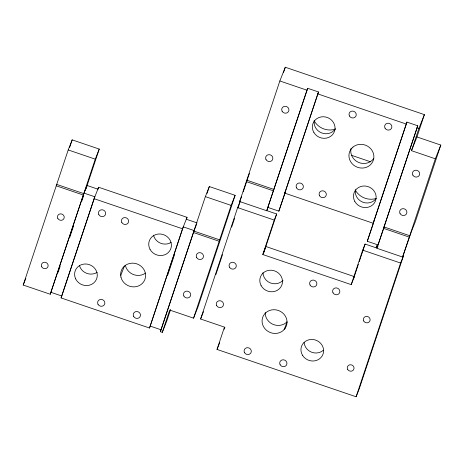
<?xml version="1.0" encoding="UTF-8"?>
<svg xmlns="http://www.w3.org/2000/svg" width="464" height="464" viewBox="0 0 464 464"><rect width="100%" height="100%" fill="white"/><g stroke="black" fill="none" stroke-linecap="round" stroke-linejoin="round"><path stroke-width="0.7" d="M99.232 149.077L95.265 159.152L50.251 294.246L23.2 285.041L68.208 149.947L72.181 139.867L99.232 149.077L86.234 188.164M69.67 147.413L72.181 139.867M50.251 294.246L83.798 193.627L56.741 184.423M58.11 272.385L60.158 266.226M69.716 237.475L73.585 225.84M81.78 201.202L83.827 195.042M85.422 190.252L87.017 185.461L97.852 189.15M196.62 224.199L194.114 230.562L183.28 226.879L149.524 328.025L61.091 297.934L94.093 198.691L98.606 187.241L187.038 217.332L186.354 219.385M61.091 297.934L94.847 196.782L84.007 193.099L87.017 185.461M97.921 189.295L98.606 187.241M149.524 328.025L182.526 228.787L187.038 217.332M167.62 275.361L174.679 254.144M160.358 331.714L205.366 196.632L209.334 186.551L235.115 195.327L198.07 306.716L193.563 318.165L169.72 310.056L162.296 332.375L160.358 331.714L194.114 230.562M207.054 193.407L209.334 186.551M170.63 309.424L166.808 320.92L162.296 332.375M193.563 318.165L231.142 205.401L235.115 195.327M356.12 396.766L400.589 263.047L403.738 255.049L359.269 388.768L356.12 396.766L217.024 349.433L224.448 327.114L200.605 319.006L237.649 207.611L240.01 201.614M268.024 207.466L278.858 211.155L318.49 91.971L307.655 88.282L266.719 210.743L239.673 201.527L279.85 80.968L285.285 67.234L424.386 114.631L416.962 136.95L411.498 150.678L435.342 158.798L440.8 145.075L416.962 136.95M243.246 191.835L248.507 176.018M215.876 274.566L222.505 254.626M231.652 227.122L234.622 218.179M238.055 207.866L240.108 201.678M283.463 72.709L285.285 67.234M224.222 329.266L224.901 327.236M266.719 210.743L307.655 88.282M353.388 279.154L351.231 284.629L262.798 254.539L274.265 220.075L276.66 213.985L266.498 210.528M263.604 253.24L276.66 213.985M373.909 221.34L373.149 223.248L284.734 193.123L318.49 91.971M285.029 193.059L278.858 211.155M351.231 284.629L362.697 250.154L365.098 244.064L375.933 247.753L376.687 245.845L378.038 246.303M358.353 264.347L353.632 278.545L354.38 276.637L265.947 246.541L262.798 254.539M359.252 261.644L365.098 244.064M373.149 223.248L406.911 122.102L417.745 125.79L378.114 244.975L367.279 241.28L406.911 122.102M373.677 222.494L367.279 241.28M376.229 247.213L376.687 245.845M440.8 145.075L415.222 221.995L411.429 231.536L402.584 257.039L376.809 248.252L384.743 225.034M417.745 125.79L383.989 226.942L409.758 235.724L435.342 158.798M411.498 150.678L418.922 128.36L424.386 114.631M402.584 257.039L409.758 235.724M23.2 285.041L25.856 278.301M120.773 275.343L124.485 265.913M200.605 319.006L203.493 311.675M217.024 349.433L219.652 342.768M284.183 329.388L287.071 322.057M248.762 175.38L249.516 173.472M239.673 201.527L241.634 196.579M284.734 193.123L285.493 191.214M374.135 220.771L374.593 219.629M376.809 248.252L377.853 245.63M286.943 321.819L286.16 322.671A12.592 11.757 21.5 0 1 272.461 324.116A12.592 11.757 21.5 0 1 265.217 312.55M279.85 80.968L306.901 90.184M317.736 93.879L406.151 124.01M416.985 127.699L418.922 128.36M351.619 155.341L370.655 161.832M246.848 180.212L273.899 189.428M246.303 181.586L273.348 190.803M383.438 228.317L409.213 237.098M68.208 149.947L95.265 159.152M205.366 196.632L231.142 205.401M237.649 207.611L274.265 220.075M362.697 250.154L400.589 263.047M186.284 219.24L197.125 222.929M193.906 231.095L219.681 239.871M56.202 185.797L83.253 195.008M94.093 198.691L182.526 228.787M193.36 232.47L219.141 241.245M51.005 292.337L61.845 296.026M150.278 326.117L161.112 329.805M323.501 350.158A11.449 10.689 21.5 0 1 311.495 352.17A11.449 10.689 21.5 0 1 304.1 342.502M283.023 280.291A11.449 10.689 21.5 0 1 270.57 283.017A11.449 10.689 21.5 0 1 262.955 272.768M376.217 198.401A11.449 10.689 21.7 0 1 362.552 202.089A11.449 10.689 21.7 0 1 355.441 189.875M373.787 158.433A12.592 11.757 21.7 0 1 358.295 162.296A12.592 11.757 21.7 0 1 351.138 148.149M335.379 128.725A11.449 10.689 21.7 0 1 321.581 132.895A11.449 10.689 21.7 0 1 314.366 120.42M335.327 129.154A17.174 16.031 21.7 0 1 314.082 120.652M375.846 198.592A17.174 16.031 21.7 0 1 355.192 189.904M171.123 242.405A11.449 10.689 21.5 0 1 153.503 235.184M97.173 272.31A11.449 10.689 21.5 0 1 79.425 265.391M145.609 273.041A12.592 11.757 21.5 0 1 125.448 265.628M352.947 147.1L350.859 149.385A12.592 11.757 21.7 0 0 359.826 167.893A12.592 11.757 21.7 0 0 373.305 153.126A12.592 11.757 21.7 0 0 352.947 147.1M285.099 328.384L283.011 330.67A12.592 11.757 21.5 0 1 262.647 324.655A12.592 11.757 21.5 0 1 276.126 309.882A12.592 11.757 21.5 0 1 285.099 328.384M120.936 277.078L120.64 273.986A12.592 11.757 21.5 0 1 138.84 264.729A12.592 11.757 21.5 0 1 140.754 284.739A12.592 11.757 21.5 0 1 120.936 277.078M280.105 364.704A3.666 3.422 21.5 0 0 286.392 365.22A3.666 3.422 21.5 0 0 283.463 359.797A3.666 3.422 21.5 0 0 280.105 364.704M310.039 284.977A3.666 3.422 21.5 0 0 316.326 285.493A3.666 3.422 21.5 0 0 313.397 280.076A3.666 3.422 21.5 0 0 310.039 284.977M333.007 292.79A3.666 3.422 21.5 0 0 339.294 293.312A3.666 3.422 21.5 0 0 336.365 287.889A3.666 3.422 21.5 0 0 333.007 292.79M261.099 285.563A11.449 10.689 21.5 0 0 280.743 287.187A11.449 10.689 21.5 0 0 271.602 270.245A11.449 10.689 21.5 0 0 261.099 285.563M302.482 355.244A11.449 10.689 21.5 0 0 322.144 355.992A11.449 10.689 21.5 0 0 312.197 339.439A11.449 10.689 21.5 0 0 302.482 355.244M229.465 267.16A3.666 3.422 21.5 0 0 235.747 267.676A3.666 3.422 21.5 0 0 232.824 262.259A3.666 3.422 21.5 0 0 229.465 267.16M244.487 352.582A3.666 3.422 21.5 0 0 250.769 353.098A3.666 3.422 21.5 0 0 247.846 347.681A3.666 3.422 21.5 0 0 244.487 352.582M216.671 305.619A3.666 3.422 21.5 0 0 222.958 306.136A3.666 3.422 21.5 0 0 220.035 300.718A3.666 3.422 21.5 0 0 216.671 305.619M347.635 369.356A3.434 3.207 21.5 0 0 353.527 369.843A3.434 3.207 21.5 0 0 350.784 364.756A3.434 3.207 21.5 0 0 347.635 369.356M363.718 320.989A3.434 3.207 21.5 0 0 369.611 321.477A3.434 3.207 21.5 0 0 366.867 316.39A3.434 3.207 21.5 0 0 363.718 320.989M319.493 195.709A3.666 3.422 21.7 0 0 325.774 196.231A3.666 3.422 21.7 0 0 322.851 190.808A3.666 3.422 21.7 0 0 319.493 195.709M400.055 213.562A3.666 3.422 21.7 0 0 406.336 214.084A3.666 3.422 21.7 0 0 403.413 208.661A3.666 3.422 21.7 0 0 400.055 213.562M354.757 201.347A11.449 10.689 21.7 0 0 374.396 202.977A11.449 10.689 21.7 0 0 365.261 186.029A11.449 10.689 21.7 0 0 354.757 201.347M296.525 187.885A3.666 3.422 21.7 0 0 302.812 188.407A3.666 3.422 21.7 0 0 299.889 182.984A3.666 3.422 21.7 0 0 296.525 187.885M412.844 175.102A3.666 3.422 21.7 0 0 419.125 175.624A3.666 3.422 21.7 0 0 416.202 170.201A3.666 3.422 21.7 0 0 412.844 175.102M349.427 115.988A3.666 3.422 21.7 0 0 355.708 116.51A3.666 3.422 21.7 0 0 352.785 111.087A3.666 3.422 21.7 0 0 349.427 115.988M313.902 132.547A11.449 10.689 21.7 0 0 333.558 133.301A11.449 10.689 21.7 0 0 323.611 116.748A11.449 10.689 21.7 0 0 313.902 132.547M385.039 128.122A3.666 3.422 21.7 0 0 391.32 128.644A3.666 3.422 21.7 0 0 388.397 123.221A3.666 3.422 21.7 0 0 385.039 128.122M266.023 159.587A3.666 3.422 21.7 0 0 272.304 160.103A3.666 3.422 21.7 0 0 269.381 154.68A3.666 3.422 21.7 0 0 266.023 159.587M282.106 111.215A3.666 3.422 21.7 0 0 288.388 111.737A3.666 3.422 21.7 0 0 285.464 106.314A3.666 3.422 21.7 0 0 282.106 111.215M57.826 218.457A3.434 3.207 21.5 0 0 63.719 218.944A3.434 3.207 21.5 0 0 60.975 213.863A3.434 3.207 21.5 0 0 57.826 218.457M41.743 266.823A3.434 3.207 21.5 0 0 47.635 267.31A3.434 3.207 21.5 0 0 44.892 262.23A3.434 3.207 21.5 0 0 41.743 266.823M133.632 316.425A3.666 3.422 21.5 0 0 139.919 316.941A3.666 3.422 21.5 0 0 136.996 311.518A3.666 3.422 21.5 0 0 133.632 316.425M150.017 249.325A11.449 10.689 21.5 0 0 169.662 250.949A11.449 10.689 21.5 0 0 160.521 234.007A11.449 10.689 21.5 0 0 150.017 249.325M75.655 278.876A11.449 10.689 21.5 0 0 95.242 281.364A11.449 10.689 21.5 0 0 86.925 264.074A11.449 10.689 21.5 0 0 75.655 278.876M196.643 257.549A3.666 3.422 21.5 0 0 202.925 258.071A3.666 3.422 21.5 0 0 200.001 252.648A3.666 3.422 21.5 0 0 196.643 257.549M121.8 222.482A3.666 3.422 21.5 0 0 128.087 223.004A3.666 3.422 21.5 0 0 125.164 217.581A3.666 3.422 21.5 0 0 121.8 222.482M98.832 214.67A3.666 3.422 21.5 0 0 105.119 215.186A3.666 3.422 21.5 0 0 102.196 209.769A3.666 3.422 21.5 0 0 98.832 214.67M183.848 296.009A3.666 3.422 21.5 0 0 190.136 296.531A3.666 3.422 21.5 0 0 187.212 291.108A3.666 3.422 21.5 0 0 183.848 296.009M98.014 304.303A3.666 3.422 21.5 0 0 104.301 304.819A3.666 3.422 21.5 0 0 101.378 299.402A3.666 3.422 21.5 0 0 98.014 304.303"/></g></svg>
